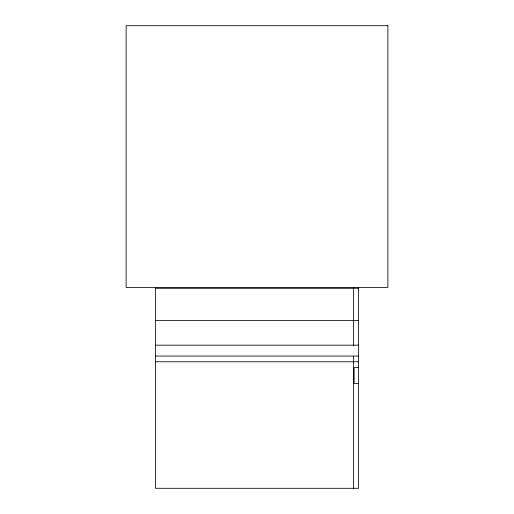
<?xml version="1.0" encoding="UTF-8"?>
<svg xmlns="http://www.w3.org/2000/svg" width="514" height="514" viewBox="0 0 514 514"><rect width="100%" height="100%" fill="white"/><g stroke="black" fill="none" stroke-linecap="round" stroke-linejoin="round"><path stroke-width="0.77" d="M155.479 288.296L358.521 288.296M155.479 320.383L358.521 320.383M155.479 345.17L358.521 345.17M155.479 356.048L358.521 356.048M155.479 361.772L358.521 361.772M358.521 367.626L354.127 367.626L354.127 383.495L358.521 383.495M358.521 287.454L358.521 488.3L155.479 488.3L155.479 287.454M353.581 287.454L353.581 345.98M353.581 356.305L353.581 488.3M387.877 25.7L126.123 25.7L126.123 287.454L387.877 287.454L387.877 25.7"/></g></svg>
